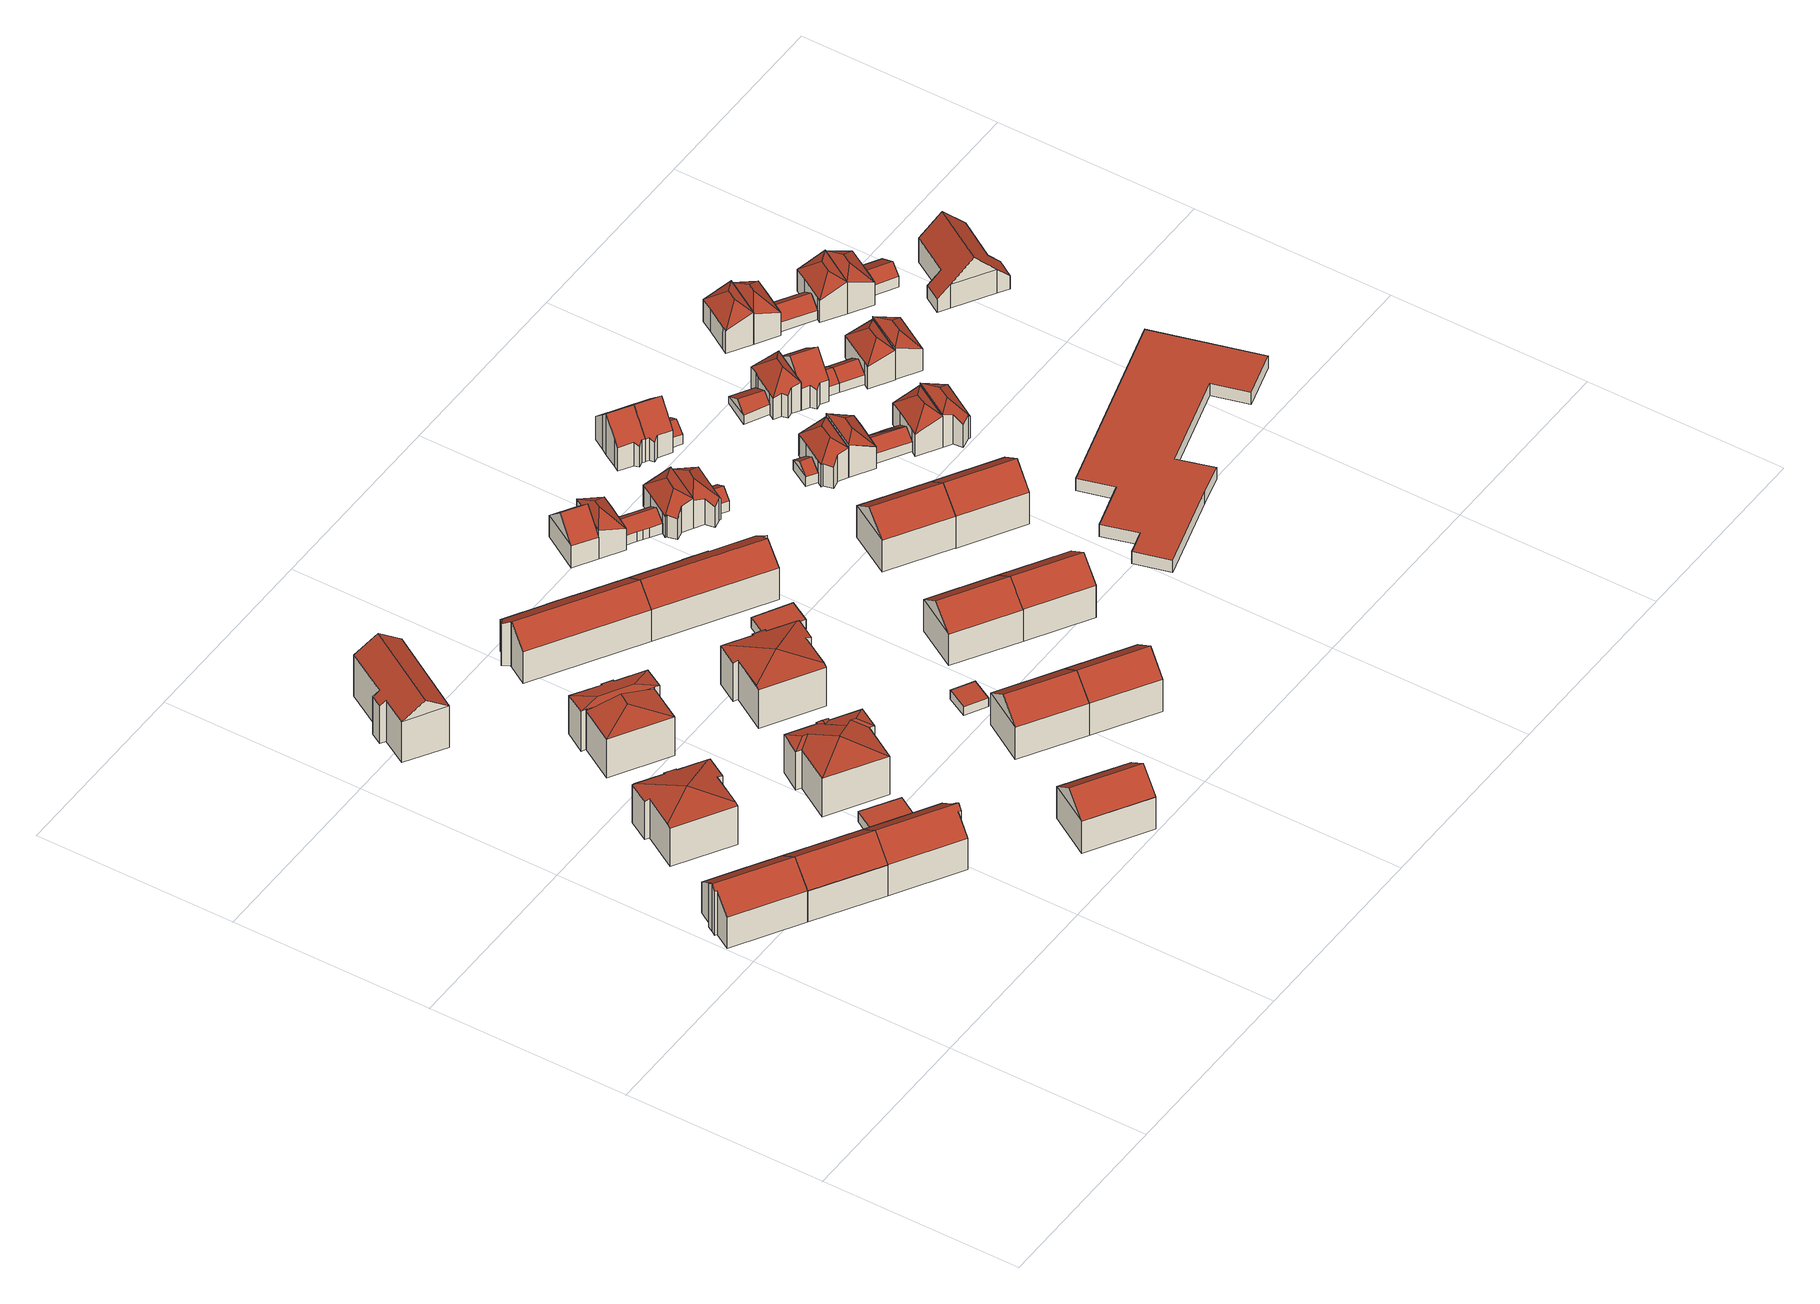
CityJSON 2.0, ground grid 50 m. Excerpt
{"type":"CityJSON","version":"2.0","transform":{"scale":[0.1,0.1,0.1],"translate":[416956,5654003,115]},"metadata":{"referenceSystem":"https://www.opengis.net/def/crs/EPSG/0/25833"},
"CityObjects":{
"building1":{"type":"Building","attributes":{"Dachtyp_tdc":"tdcGableRoof","Gemeindeschluessel":14612000,"Dachneigung":37.85,"QualitaetDacherkennung":72,"Geometrietyp2DReferenz":"3000","measuredHeight":13.8,"function":"31001_9998","roofType":"3100"},"geometry":[{"type":"Solid","lod":"2","boundaries":[[[[0,1,2,3]],[[1,4,5,2]],[[4,6,7,5]],[[6,8,9,7]],[[8,10,11,9]],[[10,12,13,11]],[[12,14,15,13]],[[14,16,17,15]],[[16,18,19,17]],[[18,20,21,19]],[[20,0,3,21]],[[16,14,12,10,8,6,4]],[[4,1,0,20,18,16]],[[3,2,5,7,9,11,13,15,17,19,21]]]],"semantics":{"surfaces":[{"type":"WallSurface"},{"type":"RoofSurface"},{"type":"GroundSurface"}],"values":[[0,0,0,0,0,0,0,0,0,0,0,1,1,2]]}}]},
"building2":{"type":"Building","attributes":{"Dachtyp_tdc":"tdcGableRoof","Gemeindeschluessel":14612000,"Dachneigung":37.95,"QualitaetDacherkennung":79,"Geometrietyp2DReferenz":"3000","measuredHeight":13.84,"function":"31001_9998","roofType":"3100"},"geometry":[{"type":"Solid","lod":"2","boundaries":[[[[22,23,19,24]],[[23,14,15,19]],[[14,25,26,15]],[[25,27,28,26]],[[27,22,24,28]],[[27,25,14,16,29]],[[18,30,29,16]],[[22,30,18,23]],[[27,29,30,22]],[[23,18,16,14]],[[24,19,15,26,28]]]],"semantics":{"surfaces":[{"type":"WallSurface"},{"type":"RoofSurface"},{"type":"GroundSurface"}],"values":[[0,0,0,0,0,1,1,0,0,0,2]]}}]},
"building3":{"type":"Building","attributes":{"Dachtyp_tdc":"tdcFreeFormRoof","Gemeindeschluessel":14612000,"Dachneigung":14.59,"QualitaetDacherkennung":66,"Geometrietyp2DReferenz":"3000","measuredHeight":13.26,"function":"31001_9998","roofType":"5000"},"geometry":[{"type":"Solid","lod":"2","boundaries":[[[[31,32,33,34]],[[32,35,36,33]],[[35,37,38,36]],[[37,39,40,38]],[[39,41,42,40]],[[41,43,44,42]],[[43,45,46,44]],[[45,47,48,46]],[[47,49,50,48]],[[49,51,52,50]],[[51,53,54,52]],[[53,31,34,54]],[[53,55,56,57,31]],[[56,58,37,35,32,57]],[[41,39,58,56,59,45,43]],[[56,55,51,49,47,59]],[[53,51,55]],[[39,37,58]],[[47,45,59]],[[32,31,57]],[[34,33,36,38,40,42,44,46,48,50,52,54]]]],"semantics":{"surfaces":[{"type":"WallSurface"},{"type":"RoofSurface"},{"type":"GroundSurface"}],"values":[[0,0,0,0,0,0,0,0,0,0,0,0,1,1,1,1,0,0,0,0,2]]}}]},
"building4":{"type":"Building","attributes":{"Dachtyp_tdc":"tdcGableRoof","Gemeindeschluessel":14612000,"Dachneigung":37.84,"QualitaetDacherkennung":75,"Geometrietyp2DReferenz":"3000","measuredHeight":13.83,"function":"31001_9998","roofType":"3100"},"geometry":[{"type":"Solid","lod":"2","boundaries":[[[[60,61,62,63]],[[61,64,65,62]],[[64,66,67,65]],[[66,68,69,67]],[[68,70,71,69]],[[70,30,24,71]],[[30,29,72,24]],[[29,27,28,72]],[[27,73,74,28]],[[73,60,63,74]],[[29,30,70,68,66,64]],[[64,61,60,73,27,29]],[[63,62,65,67,69,71,24,72,28,74]]]],"semantics":{"surfaces":[{"type":"WallSurface"},{"type":"RoofSurface"},{"type":"GroundSurface"}],"values":[[0,0,0,0,0,0,0,0,0,0,1,1,2]]}}]},
"building5":{"type":"Building","attributes":{"Dachtyp_tdc":"tdcPolyFlatRoof","Gemeindeschluessel":14612000,"Dachneigung":0,"QualitaetDacherkennung":72,"Geometrietyp2DReferenz":"3000","measuredHeight":3,"function":"31001_9998","roofType":"1000"},"geometry":[{"type":"Solid","lod":"2","boundaries":[[[[75,76,77,78]],[[76,79,80,77]],[[79,81,82,80]],[[81,75,78,82]],[[81,79,76,75]],[[78,77,80,82]]]],"semantics":{"surfaces":[{"type":"WallSurface"},{"type":"RoofSurface"},{"type":"GroundSurface"}],"values":[[0,0,0,0,1,2]]}}]},
"building6":{"type":"Building","attributes":{"Gemeindeschluessel":14612000,"Dachtyp_tdc":"tdcFreeFormRoof","Dachneigung":34.68,"QualitaetDacherkennung":60,"Geometrietyp2DReferenz":"3000","measuredHeight":15.89,"function":"31001_9998","roofType":"5000"},"geometry":[{"type":"Solid","lod":"2","boundaries":[[[[83,84,85,86]],[[84,87,88,85]],[[87,89,90,88]],[[89,91,92,90]],[[91,93,94,92]],[[93,95,96,94]],[[95,97,98,96]],[[97,83,86,98]],[[93,91,99,100]],[[99,89,87,84,83,97,95,100]],[[95,93,100]],[[91,89,99]],[[86,85,88,90,92,94,96,98]]]],"semantics":{"surfaces":[{"type":"WallSurface"},{"type":"RoofSurface"},{"type":"GroundSurface"}],"values":[[0,0,0,0,0,0,0,0,1,1,0,0,2]]}}]},
"building7":{"type":"Building","attributes":{"Gemeindeschluessel":14612000,"Geometrietyp2DReferenz":"3000","function":"31001_9998","roofType":"9999"},"children":["building7-1","building7-2"]},
"building7-1":{"type":"BuildingPart","attributes":{"Dachtyp_tdc":"tdcHipRoof","Dachneigung":14.17,"QualitaetDacherkennung":38,"Geometrietyp2DReferenz":"3000","measuredHeight":12.09,"roofType":"3200"},"parents":["building7"],"geometry":[{"type":"MultiSurface","lod":"2","boundaries":[[[101,102,103,104,105]],[[102,106,107,103]],[[106,108,109,107]],[[108,110,111,109]],[[110,112,113,111]],[[112,114,115,113]],[[114,116,117,115]],[[116,118,119,117]],[[118,120,121,119]],[[120,122,123,121]],[[122,124,125,126,123]],[[120,118,127]],[[108,106,128]],[[118,116,114,112,110,108,128,127]],[[106,102,101,129,130,124,122,120,127,128]],[[104,103,107,109,111,113,115,117,119,121,123,126]]],"semantics":{"surfaces":[{"type":"WallSurface"},{"type":"RoofSurface"},{"type":"GroundSurface"}],"values":[0,0,0,0,0,0,0,0,0,0,0,1,1,1,1,2]}}]},
"building7-2":{"type":"BuildingPart","attributes":{"Dachtyp_tdc":"tdcHipAndGableRoof","Dachneigung":10.91,"QualitaetDacherkennung":71,"Geometrietyp2DReferenz":"3000","measuredHeight":12.81,"roofType":"5000"},"parents":["building7"],"geometry":[{"type":"MultiSurface","lod":"2","boundaries":[[[125,131,132,126]],[[131,133,134,132]],[[133,105,104,134]],[[133,131,135]],[[131,125,130,136,135]],[[105,133,135,136,129]],[[126,132,134,104]]],"semantics":{"surfaces":[{"type":"WallSurface"},{"type":"RoofSurface"},{"type":"GroundSurface"}],"values":[0,0,0,1,1,1,2]}}]},
"building8":{"type":"Building","attributes":{"Dachtyp_tdc":"tdcFreeFormRoof","Gemeindeschluessel":14612000,"Dachneigung":17.66,"QualitaetDacherkennung":51,"Geometrietyp2DReferenz":"3000","measuredHeight":13.65,"function":"31001_9998","roofType":"5000"},"geometry":[{"type":"Solid","lod":"2","boundaries":[[[[137,138,139,140]],[[138,141,142,139]],[[141,143,144,142]],[[143,145,146,144]],[[145,147,148,146]],[[147,149,150,148]],[[149,151,152,150]],[[151,153,154,152]],[[153,155,156,154]],[[155,157,158,156]],[[157,159,160,158]],[[159,137,140,160]],[[161,162,163,159,157]],[[164,161,157,155]],[[164,155,153]],[[165,162,161,164,153,151]],[[166,165,151,149]],[[166,149,147]],[[162,165,166,147,145]],[[167,168,163,162,145,143]],[[167,143,141]],[[168,167,141,138]],[[163,168,138,137]],[[163,137,159]],[[140,139,142,144,146,148,150,152,154,156,158,160]]]],"semantics":{"surfaces":[{"type":"WallSurface"},{"type":"RoofSurface"},{"type":"GroundSurface"}],"values":[[0,0,0,0,0,0,0,0,0,0,0,0,1,1,1,1,1,1,1,1,1,1,1,1,2]]}}]},
"building9":{"type":"Building","attributes":{"Dachtyp_tdc":"tdcGableRoof","Gemeindeschluessel":14612000,"Dachneigung":37.49,"QualitaetDacherkennung":75,"Geometrietyp2DReferenz":"3000","measuredHeight":13.91,"function":"31001_9998","roofType":"3100"},"geometry":[{"type":"Solid","lod":"2","boundaries":[[[[169,170,171,172]],[[170,173,174,171]],[[173,175,176,174]],[[175,177,178,176]],[[177,169,172,178]],[[179,177,175,173,180]],[[181,179,180,170]],[[170,180,173]],[[169,181,170]],[[177,179,181,169]],[[172,171,174,176,178]]]],"semantics":{"surfaces":[{"type":"WallSurface"},{"type":"RoofSurface"},{"type":"GroundSurface"}],"values":[[0,0,0,0,0,1,1,0,0,0,2]]}}]},
"building10":{"type":"Building","attributes":{"Dachtyp_tdc":"tdcFreeFormRoof","Gemeindeschluessel":14612000,"Dachneigung":13.09,"QualitaetDacherkennung":67,"Geometrietyp2DReferenz":"3000","measuredHeight":13.08,"function":"31001_9998","roofType":"5000"},"geometry":[{"type":"Solid","lod":"2","boundaries":[[[[182,183,184,185]],[[183,186,187,184]],[[186,188,189,187]],[[188,190,191,189]],[[190,192,193,191]],[[192,194,195,193]],[[194,196,197,195]],[[196,198,199,197]],[[198,200,201,199]],[[200,202,203,201]],[[202,204,205,203]],[[204,182,185,205]],[[202,206,207,208,204]],[[207,209,186,183,182,208]],[[207,210,194,192,190,188,209]],[[207,206,200,198,196,210]],[[196,194,210]],[[202,200,206]],[[182,204,208]],[[188,186,209]],[[185,184,187,189,191,193,195,197,199,201,203,205]]]],"semantics":{"surfaces":[{"type":"WallSurface"},{"type":"RoofSurface"},{"type":"GroundSurface"}],"values":[[0,0,0,0,0,0,0,0,0,0,0,0,1,1,1,1,0,0,0,0,2]]}}]},
"building11":{"type":"Building","attributes":{"Dachtyp_tdc":"tdcGableRoof","Gemeindeschluessel":14612000,"Dachneigung":34.95,"QualitaetDacherkennung":67,"Geometrietyp2DReferenz":"3000","measuredHeight":13.13,"function":"31001_9998","roofType":"3100"},"geometry":[{"type":"Solid","lod":"2","boundaries":[[[[211,212,213,214]],[[212,215,216,213]],[[215,217,218,216]],[[217,219,220,218]],[[219,221,222,220]],[[221,223,224,222]],[[223,225,226,224]],[[225,227,228,226]],[[227,229,230,228]],[[229,231,232,230]],[[231,233,234,232]],[[233,235,236,234]],[[235,211,214,236]],[[231,229,227,225]],[[225,223,221,219,217,215,212,211,235,233,231]],[[214,213,216,218,220,222,224,226,228,230,232,234,236]]]],"semantics":{"surfaces":[{"type":"WallSurface"},{"type":"RoofSurface"},{"type":"GroundSurface"}],"values":[[0,0,0,0,0,0,0,0,0,0,0,0,0,1,1,2]]}}]},
"building12":{"type":"Building","attributes":{"Dachtyp_tdc":"tdcGableRoof","Gemeindeschluessel":14612000,"Dachneigung":36.63,"QualitaetDacherkennung":73,"Geometrietyp2DReferenz":"3000","measuredHeight":13.84,"function":"31001_9998","roofType":"3100"},"geometry":[{"type":"Solid","lod":"2","boundaries":[[[[237,238,239,240]],[[238,241,242,239]],[[241,243,244,242]],[[243,237,240,244]],[[241,238,245]],[[237,243,246]],[[238,237,246,245]],[[243,241,245,246]],[[240,239,242,244]]]],"semantics":{"surfaces":[{"type":"WallSurface"},{"type":"RoofSurface"},{"type":"GroundSurface"}],"values":[[0,0,0,0,0,0,1,1,2]]}}]},
"building13":{"type":"Building","attributes":{"Dachtyp_tdc":"tdcPolyFlatRoof","Gemeindeschluessel":14612000,"Dachneigung":0,"QualitaetDacherkennung":81,"Geometrietyp2DReferenz":"3000","measuredHeight":2.42,"function":"31001_9998","roofType":"1000"},"geometry":[{"type":"Solid","lod":"2","boundaries":[[[[247,248,249,250]],[[248,251,252,249]],[[251,253,254,252]],[[253,247,250,254]],[[253,251,248,247]],[[250,249,252,254]]]],"semantics":{"surfaces":[{"type":"WallSurface"},{"type":"RoofSurface"},{"type":"GroundSurface"}],"values":[[0,0,0,0,1,2]]}}]},
"building14":{"type":"Building","attributes":{"Dachtyp_tdc":"tdcGableRoof","Gemeindeschluessel":14612000,"Dachneigung":36.72,"QualitaetDacherkennung":69,"Geometrietyp2DReferenz":"3000","measuredHeight":13.86,"function":"31001_9998","roofType":"3100"},"geometry":[{"type":"Solid","lod":"2","boundaries":[[[[255,237,240,256]],[[237,243,244,240]],[[243,257,258,244]],[[257,255,256,258]],[[243,237,259]],[[255,257,260]],[[237,255,260,259]],[[257,243,259,260]],[[256,240,244,258]]]],"semantics":{"surfaces":[{"type":"WallSurface"},{"type":"RoofSurface"},{"type":"GroundSurface"}],"values":[[0,0,0,0,0,0,1,1,2]]}}]},
"building15":{"type":"Building","attributes":{"Dachtyp_tdc":"tdcPolyFlatRoof","Gemeindeschluessel":14612000,"Dachneigung":0,"QualitaetDacherkennung":75,"Geometrietyp2DReferenz":"3000","measuredHeight":2.83,"function":"31001_9998","roofType":"1000"},"geometry":[{"type":"Solid","lod":"2","boundaries":[[[[261,262,263,264]],[[262,265,266,263]],[[265,267,268,266]],[[267,261,264,268]],[[267,265,262,261]],[[264,263,266,268]]]],"semantics":{"surfaces":[{"type":"WallSurface"},{"type":"RoofSurface"},{"type":"GroundSurface"}],"values":[[0,0,0,0,1,2]]}}]},
"building16":{"type":"Building","attributes":{"Dachtyp_tdc":"tdcGableRoof","Gemeindeschluessel":14612000,"Dachneigung":35.03,"QualitaetDacherkennung":68,"Geometrietyp2DReferenz":"3000","measuredHeight":13.18,"function":"31001_9998","roofType":"3100"},"geometry":[{"type":"Solid","lod":"2","boundaries":[[[[225,223,269,270]],[[223,271,272,269]],[[271,273,274,272]],[[273,275,276,274]],[[275,277,278,276]],[[277,279,280,278]],[[279,281,282,280]],[[281,283,284,282]],[[283,285,286,284]],[[285,287,288,286]],[[287,289,290,288]],[[289,227,291,290]],[[227,225,270,291]],[[287,285,283,281,279,277,275,273,271,223,225]],[[225,227,289,287]],[[270,269,272,274,276,278,280,282,284,286,288,290,291]]]],"semantics":{"surfaces":[{"type":"WallSurface"},{"type":"RoofSurface"},{"type":"GroundSurface"}],"values":[[0,0,0,0,0,0,0,0,0,0,0,0,0,1,1,2]]}}]},
"building17":{"type":"Building","attributes":{"Dachtyp_tdc":"tdcGableRoof","Gemeindeschluessel":14612000,"Dachneigung":37.56,"QualitaetDacherkennung":62,"Geometrietyp2DReferenz":"3000","measuredHeight":13.85,"function":"31001_9998","roofType":"3100"},"geometry":[{"type":"Solid","lod":"2","boundaries":[[[[292,293,294,295]],[[293,296,297,294]],[[296,298,299,297]],[[298,292,295,299]],[[296,293,300]],[[292,298,301]],[[293,292,301,300]],[[298,296,300,301]],[[295,294,297,299]]]],"semantics":{"surfaces":[{"type":"WallSurface"},{"type":"RoofSurface"},{"type":"GroundSurface"}],"values":[[0,0,0,0,0,0,1,1,2]]}}]},
"building18":{"type":"Building","attributes":{"Dachtyp_tdc":"tdcGableRoof","Gemeindeschluessel":14612000,"Dachneigung":43.32,"QualitaetDacherkennung":45,"Geometrietyp2DReferenz":"3000","measuredHeight":11.39,"function":"31001_9998","roofType":"3100"},"geometry":[{"type":"Solid","lod":"2","boundaries":[[[[302,303,304,305]],[[303,306,307,304]],[[306,308,309,307]],[[308,302,305,309]],[[306,303,310]],[[302,308,311]],[[303,302,311,310]],[[308,306,310,311]],[[305,304,307,309]]]],"semantics":{"surfaces":[{"type":"WallSurface"},{"type":"RoofSurface"},{"type":"GroundSurface"}],"values":[[0,0,0,0,0,0,1,1,2]]}}]},
"building19":{"type":"Building","attributes":{"Dachtyp_tdc":"tdcFreeFormRoof","Gemeindeschluessel":14612000,"Dachneigung":44.55,"QualitaetDacherkennung":40,"Geometrietyp2DReferenz":"3000","measuredHeight":10.58,"function":"31001_9998","roofType":"5000"},"geometry":[{"type":"Solid","lod":"2","boundaries":[[[[312,313,304,307]],[[313,314,315,304]],[[314,316,317,315]],[[316,318,319,317]],[[318,312,307,319]],[[314,313,320]],[[318,321,312]],[[321,320,313,312]],[[316,314,320,321,318]],[[307,304,315,317,319]]]],"semantics":{"surfaces":[{"type":"WallSurface"},{"type":"RoofSurface"},{"type":"GroundSurface"}],"values":[[0,0,0,0,0,1,1,1,1,2]]}}]},
"building20":{"type":"Building","attributes":{"Dachtyp_tdc":"tdcFreeFormRoof","Gemeindeschluessel":14612000,"Dachneigung":35.88,"QualitaetDacherkennung":74,"Geometrietyp2DReferenz":"3000","measuredHeight":4.91,"function":"31001_9998","roofType":"5000"},"geometry":[{"type":"Solid","lod":"2","boundaries":[[[[322,323,324,325]],[[323,326,317,324]],[[326,327,328,317]],[[327,329,330,328]],[[329,331,332,330]],[[331,333,334,332]],[[333,335,336,334]],[[335,337,338,336]],[[337,322,325,338]],[[339,331,329,327,326,340]],[[335,333,339,340,323,322,337]],[[333,331,339]],[[326,323,340]],[[325,324,317,328,330,332,334,336,338]]]],"semantics":{"surfaces":[{"type":"WallSurface"},{"type":"RoofSurface"},{"type":"GroundSurface"}],"values":[[0,0,0,0,0,0,0,0,0,1,1,0,0,2]]}}]},
"building21":{"type":"Building","attributes":{"Dachtyp_tdc":"tdcGableRoof","Gemeindeschluessel":14612000,"Dachneigung":37.28,"QualitaetDacherkennung":65,"Geometrietyp2DReferenz":"3000","measuredHeight":13.83,"function":"31001_9998","roofType":"3100"},"geometry":[{"type":"Solid","lod":"2","boundaries":[[[[301,298,341,342]],[[298,343,344,341]],[[343,345,346,344]],[[345,347,348,346]],[[347,349,350,348]],[[349,351,352,350]],[[351,301,342,352]],[[347,345,343,298,301]],[[301,351,349,347]],[[342,341,344,346,348,350,352]]]],"semantics":{"surfaces":[{"type":"WallSurface"},{"type":"RoofSurface"},{"type":"GroundSurface"}],"values":[[0,0,0,0,0,0,0,1,1,2]]}}]},
"building22":{"type":"Building","attributes":{"Dachtyp_tdc":"tdcHipRoof","Gemeindeschluessel":14612000,"Dachneigung":44.46,"QualitaetDacherkennung":38,"Geometrietyp2DReferenz":"3000","measuredHeight":9.74,"function":"31001_9998","roofType":"3200"},"geometry":[{"type":"Solid","lod":"2","boundaries":[[[[353,354,355,356,357,358,359]],[[360,361,362,353,359,363]],[[358,364,363,359]],[[365,366,367,368,369,370,371,372,334,332]],[[360,364,366,365]],[[364,358,367,366]],[[358,357,368,367]],[[357,356,369,368]],[[356,355,370,369]],[[355,354,371,370]],[[354,353,372,371]],[[353,362,334,372]],[[362,361,332,334]],[[361,360,365,332]],[[364,360,363]]]],"semantics":{"surfaces":[{"type":"RoofSurface"},{"type":"GroundSurface"},{"type":"WallSurface"}],"values":[[0,0,0,1,2,2,2,2,2,2,2,2,2,2,0]]}}]},
"building23":{"type":"Building","attributes":{"Dachtyp_tdc":"tdcHipRoof","Gemeindeschluessel":14612000,"Dachneigung":44.16,"QualitaetDacherkennung":40,"Geometrietyp2DReferenz":"3000","measuredHeight":10.31,"function":"31001_9998","roofType":"3200"},"geometry":[{"type":"Solid","lod":"2","boundaries":[[[[373,374,375,376,377,378]],[[379,380,381,382,383,367,366,384,385,386]],[[373,387,380,379]],[[387,388,381,380]],[[388,389,382,381]],[[389,390,383,382]],[[390,391,367,383]],[[391,392,366,367]],[[392,376,384,366]],[[376,375,385,384]],[[375,374,386,385]],[[374,373,379,386]],[[376,392,377]],[[391,390,389,388,387,373,378]],[[392,391,378,377]]]],"semantics":{"surfaces":[{"type":"RoofSurface"},{"type":"GroundSurface"},{"type":"WallSurface"}],"values":[[0,1,2,2,2,2,2,2,2,2,2,2,0,0,0]]}}]},
"building24":{"type":"Building","attributes":{"Dachtyp_tdc":"tdcGableRoof","Gemeindeschluessel":14612000,"Dachneigung":37.56,"QualitaetDacherkennung":64,"Geometrietyp2DReferenz":"3000","measuredHeight":13.86,"function":"31001_9998","roofType":"3100"},"geometry":[{"type":"Solid","lod":"2","boundaries":[[[[393,394,395,396]],[[394,397,398,395]],[[397,399,400,398]],[[399,393,396,400]],[[397,394,401]],[[393,399,402]],[[394,393,402,401]],[[399,397,401,402]],[[396,395,398,400]]]],"semantics":{"surfaces":[{"type":"WallSurface"},{"type":"RoofSurface"},{"type":"GroundSurface"}],"values":[[0,0,0,0,0,0,1,1,2]]}}]},
"building25":{"type":"Building","attributes":{"Dachtyp_tdc":"tdcGableRoof","Gemeindeschluessel":14612000,"Dachneigung":35.49,"QualitaetDacherkennung":62,"Geometrietyp2DReferenz":"3000","measuredHeight":4.87,"function":"31001_9998","roofType":"3100"},"geometry":[{"type":"Solid","lod":"2","boundaries":[[[[403,404,405,385]],[[404,406,407,405]],[[406,408,386,407]],[[408,403,385,386]],[[406,404,409]],[[403,408,410]],[[404,403,410,409]],[[408,406,409,410]],[[385,405,407,386]]]],"semantics":{"surfaces":[{"type":"WallSurface"},{"type":"RoofSurface"},{"type":"GroundSurface"}],"values":[[0,0,0,0,0,0,1,1,2]]}}]},
"building26":{"type":"Building","attributes":{"Dachtyp_tdc":"tdcGableRoof","Gemeindeschluessel":14612000,"Dachneigung":41.41,"QualitaetDacherkennung":47,"Geometrietyp2DReferenz":"3000","measuredHeight":11.74,"function":"31001_9998","roofType":"3100"},"geometry":[{"type":"Solid","lod":"2","boundaries":[[[[411,412,413,414]],[[412,415,416,413]],[[415,417,418,416]],[[417,419,420,418]],[[419,421,422,420]],[[421,423,424,422]],[[423,425,426,424]],[[425,427,428,426]],[[427,429,430,428]],[[429,431,432,430]],[[431,411,414,432]],[[427,425,423,421,419]],[[419,417,415,412,411,431,429,427]],[[414,413,416,418,420,422,424,426,428,430,432]]]],"semantics":{"surfaces":[{"type":"WallSurface"},{"type":"RoofSurface"},{"type":"GroundSurface"}],"values":[[0,0,0,0,0,0,0,0,0,0,0,1,1,2]]}}]},
"building27":{"type":"Building","attributes":{"Dachtyp_tdc":"tdcGableRoof","Gemeindeschluessel":14612000,"Dachneigung":37.3,"QualitaetDacherkennung":66,"Geometrietyp2DReferenz":"3000","measuredHeight":13.85,"function":"31001_9998","roofType":"3100"},"geometry":[{"type":"Solid","lod":"2","boundaries":[[[[433,393,434,435]],[[393,399,436,434]],[[399,437,438,436]],[[437,433,435,438]],[[399,393,402]],[[433,437,439]],[[393,433,439,402]],[[437,399,402,439]],[[435,434,436,438]]]],"semantics":{"surfaces":[{"type":"WallSurface"},{"type":"RoofSurface"},{"type":"GroundSurface"}],"values":[[0,0,0,0,0,0,1,1,2]]}}]},
"building28":{"type":"Building","attributes":{"Dachtyp_tdc":"tdcGableRoof","Gemeindeschluessel":14612000,"Dachneigung":34.98,"QualitaetDacherkennung":61,"Geometrietyp2DReferenz":"3000","measuredHeight":4.83,"function":"31001_9998","roofType":"3100"},"geometry":[{"type":"Solid","lod":"2","boundaries":[[[[440,441,442,443]],[[441,444,445,442]],[[444,446,447,445]],[[446,440,443,447]],[[444,441,448]],[[440,446,449]],[[441,440,449,448]],[[446,444,448,449]],[[443,442,445,447]]]],"semantics":{"surfaces":[{"type":"WallSurface"},{"type":"RoofSurface"},{"type":"GroundSurface"}],"values":[[0,0,0,0,0,0,1,1,2]]}}]},
"building29":{"type":"Building","attributes":{"Dachtyp_tdc":"tdcGableRoof","Gemeindeschluessel":14612000,"Dachneigung":43.46,"QualitaetDacherkennung":51,"Geometrietyp2DReferenz":"3000","measuredHeight":11.8,"function":"31001_9998","roofType":"3100"},"geometry":[{"type":"Solid","lod":"2","boundaries":[[[[450,451,452,453]],[[451,454,455,452]],[[454,456,457,455]],[[456,458,459,457]],[[458,460,461,459]],[[460,462,463,461]],[[462,464,465,463]],[[464,466,467,465]],[[466,468,469,467]],[[468,470,471,469]],[[470,450,453,471]],[[466,464,462,460,458]],[[458,456,454,451,450,470,468,466]],[[453,452,455,457,459,461,463,465,467,469,471]]]],"semantics":{"surfaces":[{"type":"WallSurface"},{"type":"RoofSurface"},{"type":"GroundSurface"}],"values":[[0,0,0,0,0,0,0,0,0,0,0,1,1,2]]}}]},
"building30":{"type":"Building","attributes":{"Dachtyp_tdc":"tdcGableRoof","Gemeindeschluessel":14612000,"Dachneigung":35.58,"QualitaetDacherkennung":59,"Geometrietyp2DReferenz":"3000","measuredHeight":4.97,"function":"31001_9998","roofType":"3100"},"geometry":[{"type":"Solid","lod":"2","boundaries":[[[[472,473,474,465]],[[473,475,476,474]],[[475,477,469,476]],[[477,472,465,469]],[[475,473,478]],[[472,477,479]],[[473,472,479,478]],[[477,475,478,479]],[[465,474,476,469]]]],"semantics":{"surfaces":[{"type":"WallSurface"},{"type":"RoofSurface"},{"type":"GroundSurface"}],"values":[[0,0,0,0,0,0,1,1,2]]}}]},
"building31":{"type":"Building","attributes":{"Dachtyp_tdc":"tdcHipRoof","Gemeindeschluessel":14612000,"Dachneigung":42.87,"QualitaetDacherkennung":46,"Geometrietyp2DReferenz":"3000","measuredHeight":9.85,"function":"31001_9998","roofType":"3200"},"geometry":[{"type":"Solid","lod":"2","boundaries":[[[[480,481,482,483]],[[481,484,485,482]],[[484,486,487,485]],[[486,488,489,487]],[[488,490,491,489]],[[490,492,493,491]],[[492,494,445,493]],[[494,495,442,445]],[[495,480,483,442]],[[481,480,496]],[[492,490,488,486,484,497]],[[480,495,494,492,497,496]],[[484,481,496,497]],[[483,482,485,487,489,491,493,445,442]]]],"semantics":{"surfaces":[{"type":"WallSurface"},{"type":"RoofSurface"},{"type":"GroundSurface"}],"values":[[0,0,0,0,0,0,0,0,0,1,1,1,1,2]]}}]},
"building32":{"type":"Building","attributes":{"Dachtyp_tdc":"tdcFreeFormRoof","Gemeindeschluessel":14612000,"Dachneigung":45.08,"QualitaetDacherkennung":37,"Geometrietyp2DReferenz":"3000","measuredHeight":10.17,"function":"31001_9998","roofType":"5000"},"geometry":[{"type":"Solid","lod":"2","boundaries":[[[[498,499,482,485]],[[499,500,501,482]],[[500,502,503,501]],[[502,504,505,503]],[[504,506,507,505]],[[506,498,485,507]],[[508,509,498]],[[510,500,499,511]],[[502,500,510,509,508,506,504]],[[509,510,511,498]],[[499,498,511]],[[498,506,508]],[[485,482,501,503,505,507]]]],"semantics":{"surfaces":[{"type":"WallSurface"},{"type":"RoofSurface"},{"type":"GroundSurface"}],"values":[[0,0,0,0,0,0,1,1,1,1,0,0,2]]}}]},
"building33":{"type":"Building","attributes":{"Dachtyp_tdc":"tdcFreeFormRoof","Gemeindeschluessel":14612000,"Dachneigung":35.46,"QualitaetDacherkennung":72,"Geometrietyp2DReferenz":"3000","measuredHeight":4.89,"function":"31001_9998","roofType":"5000"},"geometry":[{"type":"Solid","lod":"2","boundaries":[[[[512,513,503,505]],[[513,514,515,503]],[[514,516,517,515]],[[516,518,519,517]],[[518,520,521,519]],[[520,512,505,521]],[[520,522,523,512]],[[516,522,518]],[[514,522,516]],[[513,522,514]],[[522,513,523]],[[513,512,523]],[[520,518,522]],[[505,503,515,517,519,521]]]],"semantics":{"surfaces":[{"type":"WallSurface"},{"type":"RoofSurface"},{"type":"GroundSurface"}],"values":[[0,0,0,0,0,0,1,1,1,1,1,0,0,2]]}}]},
"building34":{"type":"Building","attributes":{"Dachtyp_tdc":"tdcFreeFormRoof","Gemeindeschluessel":14612000,"Dachneigung":33.48,"QualitaetDacherkennung":74,"Geometrietyp2DReferenz":"3000","measuredHeight":4.78,"function":"31001_9998","roofType":"5000"},"geometry":[{"type":"Solid","lod":"2","boundaries":[[[[524,525,526,527]],[[525,528,529,526]],[[528,530,531,529]],[[530,532,533,531]],[[532,524,527,533]],[[532,534,535,524]],[[534,530,528,525,535]],[[525,524,535]],[[532,530,534]],[[527,526,529,531,533]]]],"semantics":{"surfaces":[{"type":"WallSurface"},{"type":"RoofSurface"},{"type":"GroundSurface"}],"values":[[0,0,0,0,0,1,1,0,0,2]]}}]},
"building35":{"type":"Building","attributes":{"Dachtyp_tdc":"tdcFreeFormRoof","Gemeindeschluessel":14612000,"Dachneigung":44.78,"QualitaetDacherkennung":43,"Geometrietyp2DReferenz":"3000","measuredHeight":10.28,"function":"31001_9998","roofType":"5000"},"geometry":[{"type":"Solid","lod":"2","boundaries":[[[[536,537,521,538]],[[537,539,519,521]],[[539,540,541,519]],[[540,542,543,541]],[[542,544,545,543]],[[544,546,547,536]],[[542,540,548]],[[546,542,548,547]],[[547,548,540,539,537,536]],[[544,542,546]],[[545,538,521,519,541,543]],[[544,536,538,545]]]],"semantics":{"surfaces":[{"type":"WallSurface"},{"type":"RoofSurface"},{"type":"GroundSurface"}],"values":[[0,0,0,0,0,1,1,1,1,0,2,0]]}}]},
"building36":{"type":"Building","attributes":{"Dachtyp_tdc":"tdcHipRoof","Gemeindeschluessel":14612000,"Dachneigung":45.14,"QualitaetDacherkennung":42,"Geometrietyp2DReferenz":"3000","measuredHeight":10.25,"function":"31001_9998","roofType":"3200"},"geometry":[{"type":"Solid","lod":"2","boundaries":[[[[549,550,551,552]],[[550,553,554,551]],[[553,555,556,554]],[[555,557,558,556]],[[557,559,560,558]],[[559,561,562,560]],[[561,563,564,562]],[[563,565,566,564]],[[565,567,568,566]],[[567,549,552,568]],[[553,550,569]],[[563,561,559,557,555,570]],[[550,549,567,565,563,570,569]],[[555,553,569,570]],[[552,551,554,556,558,560,562,564,566,568]]]],"semantics":{"surfaces":[{"type":"WallSurface"},{"type":"RoofSurface"},{"type":"GroundSurface"}],"values":[[0,0,0,0,0,0,0,0,0,0,1,1,1,1,2]]}}]},
"building37":{"type":"Building","attributes":{"Dachtyp_tdc":"tdcHipRoof","Gemeindeschluessel":14612000,"Dachneigung":45.01,"QualitaetDacherkennung":36,"Geometrietyp2DReferenz":"3000","measuredHeight":10.01,"function":"31001_9998","roofType":"3200"},"geometry":[{"type":"Solid","lod":"2","boundaries":[[[[571,572,573,574]],[[572,575,576,573]],[[575,577,578,576]],[[577,579,580,578]],[[579,581,545,580]],[[581,582,543,545]],[[582,571,574,543]],[[571,582,583]],[[581,579,577,575,572,584]],[[582,581,584,583]],[[572,571,583,584]],[[574,573,576,578,580,545,543]]]],"semantics":{"surfaces":[{"type":"WallSurface"},{"type":"RoofSurface"},{"type":"GroundSurface"}],"values":[[0,0,0,0,0,0,0,1,1,1,1,2]]}}]},
"building38":{"type":"Building","attributes":{"Dachtyp_tdc":"tdcFreeFormRoof","Gemeindeschluessel":14612000,"Dachneigung":44.06,"QualitaetDacherkennung":45,"Geometrietyp2DReferenz":"3000","measuredHeight":11.42,"function":"31001_9998","roofType":"5000"},"geometry":[{"type":"Solid","lod":"2","boundaries":[[[[585,586,587,588]],[[586,589,590,587]],[[589,591,592,590]],[[591,593,594,592]],[[593,595,596,594]],[[595,597,598,596]],[[597,599,600,598]],[[599,585,588,600]],[[586,585,599,601,602]],[[589,602,601,597,595,593,591]],[[589,586,602]],[[599,597,601]],[[588,587,590,592,594,596,598,600]]]],"semantics":{"surfaces":[{"type":"WallSurface"},{"type":"RoofSurface"},{"type":"GroundSurface"}],"values":[[0,0,0,0,0,0,0,0,1,1,0,0,2]]}}]},
"building39":{"type":"Building","attributes":{"Gemeindeschluessel":14612000,"Dachtyp_tdc":"tdcFreeFormRoof","Dachneigung":35.24,"QualitaetDacherkennung":65,"Geometrietyp2DReferenz":"3000","measuredHeight":4.84,"function":"31001_9998","roofType":"5000"},"geometry":[{"type":"Solid","lod":"2","boundaries":[[[[603,604,587,605]],[[604,606,607,587]],[[606,608,609,607]],[[608,610,611,609]],[[610,603,605,611]],[[610,612,613,603]],[[612,608,606,604,613]],[[604,603,613]],[[610,608,612]],[[605,587,607,609,611]]]],"semantics":{"surfaces":[{"type":"WallSurface"},{"type":"RoofSurface"},{"type":"GroundSurface"}],"values":[[0,0,0,0,0,1,1,0,0,2]]}}]},
"building40":{"type":"Building","attributes":{"Dachtyp_tdc":"tdcPolyFlatRoof","Gemeindeschluessel":14612000,"Dachneigung":0,"QualitaetDacherkennung":11,"Geometrietyp2DReferenz":"3000","measuredHeight":3.51,"function":"31001_2000","roofType":"1000"},"geometry":[{"type":"Solid","lod":"2","boundaries":[[[[614,615,616,617]],[[615,618,619,616]],[[618,620,621,619]],[[620,622,623,621]],[[622,624,625,623]],[[624,626,627,625]],[[626,628,629,627]],[[628,630,631,629]],[[630,632,633,631]],[[632,634,635,633]],[[634,636,637,635]],[[636,638,639,637]],[[638,614,617,639]],[[638,636,634,632,630,628,626,624,622,620,618,615,614]],[[617,616,619,621,623,625,627,629,631,633,635,637,639]]]],"semantics":{"surfaces":[{"type":"WallSurface"},{"type":"RoofSurface"},{"type":"GroundSurface"}],"values":[[0,0,0,0,0,0,0,0,0,0,0,0,0,1,2]]}}]},
"building41":{"type":"Building","attributes":{"Dachtyp_tdc":"tdcFreeFormRoof","Gemeindeschluessel":14612000,"Dachneigung":35.84,"QualitaetDacherkennung":74,"Geometrietyp2DReferenz":"3000","measuredHeight":4.86,"function":"31001_9998","roofType":"5000"},"geometry":[{"type":"Solid","lod":"2","boundaries":[[[[610,608,609,611]],[[608,640,641,609]],[[640,642,643,641]],[[642,644,645,643]],[[644,610,611,645]],[[644,646,647,610]],[[646,642,640,608,647]],[[608,610,647]],[[644,642,646]],[[611,609,641,643,645]]]],"semantics":{"surfaces":[{"type":"WallSurface"},{"type":"RoofSurface"},{"type":"GroundSurface"}],"values":[[0,0,0,0,0,1,1,0,0,2]]}}]},
"building42":{"type":"Building","attributes":{"Dachtyp_tdc":"tdcFreeFormRoof","Gemeindeschluessel":14612000,"Dachneigung":44.57,"QualitaetDacherkennung":48,"Geometrietyp2DReferenz":"3000","measuredHeight":10.19,"function":"31001_9998","roofType":"5000"},"geometry":[{"type":"Solid","lod":"2","boundaries":[[[[648,649,650,651]],[[649,652,645,650]],[[652,653,654,645]],[[653,655,656,654]],[[655,648,651,656]],[[648,657,649]],[[658,659,655,653]],[[659,658,657,648]],[[657,658,653,652,649]],[[648,655,659]],[[651,650,645,654,656]]]],"semantics":{"surfaces":[{"type":"WallSurface"},{"type":"RoofSurface"},{"type":"GroundSurface"}],"values":[[0,0,0,0,0,1,1,1,1,0,2]]}}]},
"building43":{"type":"Building","attributes":{"Dachtyp_tdc":"tdcFreeFormRoof","Gemeindeschluessel":14612000,"Dachneigung":45.19,"QualitaetDacherkennung":44,"Geometrietyp2DReferenz":"3000","measuredHeight":10.66,"function":"31001_9998","roofType":"5000"},"geometry":[{"type":"Solid","lod":"2","boundaries":[[[[660,661,662,663,664]],[[662,665,666,663]],[[665,667,668,666]],[[667,669,670,668]],[[669,671,672,670]],[[671,660,664,672]],[[669,667,673]],[[674,675,661,660]],[[673,667,665,662,661,675]],[[669,673,675,674,671]],[[660,671,674]],[[664,663,666,668,670,672]]]],"semantics":{"surfaces":[{"type":"WallSurface"},{"type":"RoofSurface"},{"type":"GroundSurface"}],"values":[[0,0,0,0,0,0,1,1,1,1,0,2]]}}]},
"building44":{"type":"Building","attributes":{"Dachtyp_tdc":"tdcHipRoof","Gemeindeschluessel":14612000,"Dachneigung":45.01,"QualitaetDacherkennung":40,"Geometrietyp2DReferenz":"3000","measuredHeight":10.15,"function":"31001_9998","roofType":"3200"},"geometry":[{"type":"Solid","lod":"2","boundaries":[[[[676,677,678,679]],[[677,680,681,678]],[[680,682,683,681]],[[682,676,679,683]],[[680,677,684]],[[676,682,685]],[[677,676,685,684]],[[682,680,684,685]],[[679,678,681,683]]]],"semantics":{"surfaces":[{"type":"WallSurface"},{"type":"RoofSurface"},{"type":"GroundSurface"}],"values":[[0,0,0,0,1,1,1,1,2]]}}]},
"building45":{"type":"Building","attributes":{"Dachtyp_tdc":"tdcFreeFormRoof","Gemeindeschluessel":14612000,"Dachneigung":45.05,"QualitaetDacherkennung":48,"Geometrietyp2DReferenz":"3000","measuredHeight":10.96,"function":"31001_9998","roofType":"5000"},"geometry":[{"type":"Solid","lod":"2","boundaries":[[[[686,687,688,670]],[[687,689,690,688]],[[689,691,692,690]],[[691,693,694,692]],[[693,695,672,694]],[[695,686,670,672]],[[687,686,696]],[[693,697,695]],[[697,696,686,695]],[[693,691,689,687,696,697]],[[670,688,690,692,694,672]]]],"semantics":{"surfaces":[{"type":"WallSurface"},{"type":"RoofSurface"},{"type":"GroundSurface"}],"values":[[0,0,0,0,0,0,1,1,1,1,2]]}}]},
"building46":{"type":"Building","attributes":{"Dachtyp_tdc":"tdcGableRoof","Gemeindeschluessel":14612000,"Dachneigung":34.98,"QualitaetDacherkennung":72,"Geometrietyp2DReferenz":"3000","measuredHeight":5,"function":"31001_9998","roofType":"3100"},"geometry":[{"type":"Solid","lod":"2","boundaries":[[[[698,699,700,690]],[[699,701,702,700]],[[701,703,692,702]],[[703,698,690,692]],[[701,699,704]],[[698,703,705]],[[699,698,705,704]],[[703,701,704,705]],[[690,700,702,692]]]],"semantics":{"surfaces":[{"type":"WallSurface"},{"type":"RoofSurface"},{"type":"GroundSurface"}],"values":[[0,0,0,0,0,0,1,1,2]]}}]},
"building47":{"type":"Building","attributes":{"Dachtyp_tdc":"tdcFreeFormRoof","Gemeindeschluessel":14612000,"Dachneigung":45.12,"QualitaetDacherkennung":41,"Geometrietyp2DReferenz":"3000","measuredHeight":10.2,"function":"31001_9998","roofType":"5000"},"geometry":[{"type":"Solid","lod":"2","boundaries":[[[[706,707,702,708]],[[707,709,700,702]],[[709,710,711,700]],[[710,712,713,711]],[[712,714,715,713]],[[714,706,708,715]],[[716,712,710]],[[714,717,706]],[[717,716,710,709,707,706]],[[712,716,717,714]],[[708,702,700,711,713,715]]]],"semantics":{"surfaces":[{"type":"WallSurface"},{"type":"RoofSurface"},{"type":"GroundSurface"}],"values":[[0,0,0,0,0,0,1,1,1,1,2]]}}]},
"building48":{"type":"Building","attributes":{"Dachtyp_tdc":"tdcFreeFormRoof","Gemeindeschluessel":14612000,"Dachneigung":44.59,"QualitaetDacherkennung":41,"Geometrietyp2DReferenz":"3000","measuredHeight":10.44,"function":"31001_9998","roofType":"5000"},"geometry":[{"type":"Solid","lod":"2","boundaries":[[[[718,719,720,721]],[[719,722,723,720]],[[722,724,725,723]],[[724,726,727,725]],[[726,728,729,727]],[[728,718,721,729]],[[718,730,719]],[[724,722,731]],[[726,724,731,730,718,728]],[[730,731,722,719]],[[721,720,723,725,727,729]]]],"semantics":{"surfaces":[{"type":"WallSurface"},{"type":"RoofSurface"},{"type":"GroundSurface"}],"values":[[0,0,0,0,0,0,1,1,1,1,2]]}}]},
"building49":{"type":"Building","attributes":{"Dachtyp_tdc":"tdcGableRoof","Gemeindeschluessel":14612000,"Dachneigung":32.75,"QualitaetDacherkennung":62,"Geometrietyp2DReferenz":"3000","measuredHeight":4.9,"function":"31001_9998","roofType":"3100"},"geometry":[{"type":"Solid","lod":"2","boundaries":[[[[732,733,727,734]],[[733,735,725,727]],[[735,736,737,725]],[[736,738,739,737]],[[738,740,741,739]],[[740,742,729,741]],[[742,732,734,729]],[[738,736,735,733,732]],[[732,742,740,738]],[[734,727,725,737,739,741,729]]]],"semantics":{"surfaces":[{"type":"WallSurface"},{"type":"RoofSurface"},{"type":"GroundSurface"}],"values":[[0,0,0,0,0,0,0,1,1,2]]}}]},
"building50":{"type":"Building","attributes":{"Dachtyp_tdc":"tdcFreeFormRoof","Gemeindeschluessel":14612000,"Dachneigung":45.19,"QualitaetDacherkennung":63,"Geometrietyp2DReferenz":"3000","measuredHeight":12.5,"function":"31001_9998","roofType":"5000"},"geometry":[{"type":"Solid","lod":"2","boundaries":[[[[743,744,745,746]],[[744,747,748,745]],[[747,749,750,748]],[[749,751,752,750]],[[751,753,754,752]],[[753,755,756,754]],[[755,757,758,756]],[[757,759,760,758]],[[759,761,762,760]],[[761,743,746,762]],[[753,751,763,764,759,757,755]],[[764,763,749,747,744,743,761]],[[761,759,764]],[[751,749,763]],[[746,745,748,750,752,754,756,758,760,762]]]],"semantics":{"surfaces":[{"type":"WallSurface"},{"type":"RoofSurface"},{"type":"GroundSurface"}],"values":[[0,0,0,0,0,0,0,0,0,0,1,1,0,0,2]]}}]}
},
"vertices":[
[27,609,131],[22,612,131],[22,612,4],[27,609,4],[29,624,142],[29,624,4],[37,638,130],[37,638,4],[42,634,130],[42,634,4],[67,675,93],[67,675,4],[137,632,93],[137,632,4],[230,576,93],[230,576,4],[197,522,142],[197,522,4],[165,469,94],[165,469,4],[2,568,94],[2,568,4],
[327,370,93],[165,469,93],[327,370,4],[299,534,93],[299,534,4],[392,477,93],[392,477,4],[360,423,142],[327,370,94],
[152,810,115],[204,896,117],[204,896,4],[152,810,4],[193,902,114],[193,902,4],[224,953,113],[224,953,4],[291,913,115],[291,913,4],[293,918,113],[293,918,4],[318,902,113],[318,902,4],[316,898,115],[316,898,4],[383,858,113],[383,858,4],[352,806,114],[352,806,4],[340,813,117],[340,813,4],[289,727,115],[289,727,4],[295,737,118],[263,839,137],[158,820,118],[229,951,115],[378,860,115],
[531,339,129],[538,334,129],[538,334,4],[531,339,4],[529,321,142],[529,321,4],[522,309,131],[522,309,4],[515,313,132],[515,313,4],[490,272,94],[490,272,4],[360,423,4],[555,379,93],[555,379,4],
[578,497,32],[543,439,32],[543,439,2],[578,497,2],[455,493,32],[455,493,2],[491,551,32],[491,551,2],
[139,1541,112],[157,1570,112],[157,1570,4],[139,1541,4],[171,1562,123],[171,1562,4],[235,1669,123],[235,1669,4],[332,1610,124],[332,1610,4],[210,1410,124],[210,1410,4],[114,1469,123],[114,1469,4],[153,1533,123],[153,1533,4],[284,1639,163],[162,1439,163],
[364,1161,120],[365,1161,120],[365,1161,4],[364,1161,4],[364,1161,116],[353,1167,120],[353,1167,4],[385,1219,115],[385,1219,4],[452,1178,115],[452,1178,4],[454,1182,114],[454,1182,4],[479,1167,114],[479,1167,4],[476,1163,115],[476,1163,4],[544,1122,115],[544,1122,4],[513,1071,120],[513,1071,4],[502,1077,120],[502,1077,4],[501,1077,120],[501,1077,116],[501,1077,4],[482,1115,125],[406,1161,125],[383,1150,120],[484,1088,120],
[450,992,116],[450,992,4],[312,1075,116],[312,1075,4],[416,1089,132],[434,1118,132],
[460,623,115],[512,709,115],[512,709,4],[460,623,4],[500,716,115],[500,716,4],[532,767,115],[532,767,4],[599,726,115],[599,726,4],[601,730,115],[601,730,4],[626,715,115],[626,715,4],[623,711,115],[623,711,4],[690,670,115],[690,670,4],[660,619,115],[660,619,4],[649,626,115],[649,626,4],[597,540,115],[597,540,4],[639,667,124],[616,661,129],[570,650,140],[650,660,124],[604,707,119],[612,720,119],[541,727,124],[553,720,124],
[814,4,97],[664,95,97],[664,95,5],[814,4,5],[728,200,97],[728,200,5],[814,147,97],[814,147,5],[878,108,97],[878,108,5],[846,56,144],[696,147,144],[814,4,98],
[672,974,118],[661,980,115],[661,980,4],[672,974,4],[692,1032,115],[692,1032,4],[759,991,116],[759,991,4],[761,996,115],[761,996,4],[787,980,115],[787,980,4],[784,976,116],[784,976,4],[851,935,115],[851,935,4],[820,884,115],[820,884,4],[809,891,118],[809,891,4],[757,805,116],[757,805,4],[620,888,116],[620,888,4],[763,815,119],[730,915,135],[626,897,119],[697,1029,116],[846,938,116],
[519,1476,102],[523,1483,96],[523,1483,5],[519,1476,5],[619,1426,96],[619,1426,5],[620,1428,94],[620,1428,5],[673,1396,94],[673,1396,5],[671,1393,96],[671,1393,5],[783,1325,96],[783,1325,5],[754,1277,136],[754,1277,5],[724,1229,96],[724,1229,5],[464,1386,96],[464,1386,5],[493,1435,136],[493,1435,5],[496,1439,132],[496,1439,5],[486,1457,125],[486,1457,5],
[984,284,98],[834,375,98],[834,375,5],[984,284,5],[898,479,97],[898,479,5],[1048,388,97],[1048,388,5],[866,426,144],[1015,335,144],
[893,544,27],[922,597,27],[922,597,2],[893,544,2],[975,568,27],[975,568,2],[946,515,27],[946,515,2],
[1133,193,98],[1133,193,5],[1197,298,97],[1197,298,5],[1015,336,144],[1165,245,144],
[969,1027,29],[939,975,29],[939,975,0],[969,1027,0],[851,1026,29],[851,1026,0],[881,1077,29],[881,1077,0],
[783,1325,4],[754,1277,4],[894,1258,96],[894,1258,4],[895,1261,94],[895,1261,4],[948,1229,94],[948,1229,4],[946,1226,96],[946,1226,4],[1041,1169,96],[1041,1169,4],[1037,1161,102],[1037,1161,4],[1036,1136,118],[1036,1136,4],[1022,1136,123],[1022,1136,4],[1012,1120,136],[1012,1120,4],[983,1072,96],[983,1072,4],[724,1229,4],
[1155,562,97],[1004,654,97],[1004,654,6],[1155,562,6],[1067,759,97],[1067,759,6],[1217,668,97],[1217,668,6],[1035,707,144],[1186,615,144],
[882,1592,66],[938,1558,66],[938,1558,5],[882,1592,5],[880,1464,68],[880,1464,5],[825,1498,69],[825,1498,5],[909,1511,119],[853,1545,119],
[880,1464,88],[938,1558,88],[993,1524,68],[993,1524,5],[975,1493,68],[975,1493,5],[936,1430,68],[936,1430,5],[932,1508,111],[921,1490,111],
[970,1426,33],[943,1442,33],[943,1442,5],[970,1426,5],[975,1493,33],[1001,1477,33],[1001,1477,5],[1027,1461,33],[1027,1461,5],[1054,1445,33],[1054,1445,5],[1022,1394,33],[1022,1394,5],[996,1410,33],[996,1410,5],[983,1418,33],[983,1418,5],[1038,1420,54],[959,1468,54],
[1217,668,5],[1186,615,5],[1302,617,97],[1302,617,5],[1367,578,97],[1367,578,5],[1335,525,144],[1335,525,5],[1303,473,99],[1303,473,5],[1155,562,99],[1155,562,5],
[1015,1382,66],[1014,1381,66],[1018,1380,68],[1023,1356,65],[1046,1361,82],[1070,1347,93],[1065,1393,103],[1072,1475,66],[1054,1445,66],[1022,1394,66],[1084,1424,103],[1127,1441,93],[1072,1475,5],[1127,1441,5],[1070,1347,5],[1046,1361,5],[1023,1356,5],[1018,1380,5],[1014,1381,5],[1015,1382,5],
[1126,1314,67],[1134,1328,67],[1165,1379,67],[1183,1407,67],[1125,1393,108],[1111,1372,108],[1126,1314,5],[1126,1313,5],[1122,1315,5],[1099,1310,5],[1094,1333,5],[1183,1407,5],[1165,1379,5],[1134,1328,5],[1126,1313,67],[1122,1315,68],[1099,1310,62],[1094,1333,79],[1070,1347,87],[1127,1441,87],
[1323,843,97],[1174,934,97],[1174,934,6],[1323,843,6],[1237,1039,97],[1237,1039,6],[1387,948,97],[1387,948,6],[1206,987,144],[1355,896,144],
[1165,1379,32],[1190,1364,32],[1190,1364,5],[1159,1313,34],[1159,1313,5],[1134,1328,34],[1174,1337,54],[1149,1352,54],
[1172,1549,62],[1169,1562,70],[1169,1562,3],[1172,1549,3],[1137,1582,70],[1137,1582,3],[1144,1595,84],[1144,1595,3],[1166,1630,121],[1166,1630,3],[1176,1646,103],[1176,1646,3],[1194,1676,69],[1194,1676,3],[1250,1642,69],[1250,1642,3],[1222,1596,121],[1222,1596,3],[1192,1548,70],[1192,1548,3],[1185,1552,70],[1185,1552,3],
[1473,753,97],[1323,843,5],[1473,753,5],[1387,948,5],[1537,857,97],[1537,857,5],[1505,805,144],
[1342,1269,33],[1368,1253,33],[1368,1253,5],[1342,1269,5],[1337,1202,32],[1337,1202,5],[1312,1218,32],[1312,1218,5],[1352,1228,54],[1327,1243,54],
[1216,1533,69],[1202,1530,60],[1202,1530,4],[1216,1533,4],[1200,1543,69],[1200,1543,4],[1192,1548,69],[1192,1548,4],[1221,1595,122],[1221,1595,4],[1250,1642,70],[1250,1642,4],[1305,1608,70],[1305,1608,4],[1287,1578,103],[1287,1578,4],[1277,1561,122],[1277,1561,4],[1256,1527,84],[1256,1527,4],[1248,1514,69],[1248,1514,4],
[1287,1578,32],[1313,1562,32],[1313,1562,4],[1282,1511,32],[1282,1511,4],[1256,1527,32],[1297,1537,53],[1271,1552,53],
[1386,1283,68],[1442,1250,91],[1442,1250,5],[1386,1283,5],[1385,1156,91],[1385,1156,5],[1362,1169,82],[1362,1169,5],[1339,1164,66],[1339,1164,5],[1333,1187,70],[1333,1187,5],[1329,1189,68],[1329,1189,5],[1337,1202,68],[1368,1253,68],[1400,1234,104],[1380,1200,104],
[1385,1156,100],[1442,1250,100],[1498,1216,68],[1498,1216,5],[1480,1186,69],[1480,1186,5],[1449,1135,68],[1449,1135,5],[1441,1122,68],[1441,1122,5],[1441,1122,69],[1428,1175,107],[1446,1204,107],[1442,1249,100],
[1449,1135,33],[1480,1186,33],[1506,1170,33],[1506,1170,5],[1532,1154,33],[1532,1154,5],[1559,1138,33],[1559,1138,5],[1528,1087,33],[1528,1087,5],[1543,1112,54],[1464,1160,54],
[1403,1435,32],[1443,1499,24],[1443,1499,5],[1403,1435,5],[1498,1466,24],[1498,1466,5],[1490,1454,33],[1490,1454,5],[1460,1405,35],[1460,1405,5],[1474,1428,53],[1420,1461,53],
[1519,1073,68],[1528,1087,68],[1519,1073,5],[1559,1138,68],[1577,1168,68],[1577,1168,5],[1632,1134,94],[1632,1134,5],[1575,1039,94],[1575,1039,5],[1575,1040,95],[1575,1086,108],[1591,1113,108],
[1498,1466,67],[1508,1484,67],[1508,1484,6],[1498,1466,6],[1564,1450,87],[1564,1450,6],[1507,1356,87],[1507,1356,6],[1487,1368,80],[1487,1368,6],[1472,1366,69],[1472,1366,6],[1468,1380,73],[1468,1380,6],[1451,1390,67],[1451,1390,6],[1460,1405,67],[1460,1405,6],[1490,1454,67],[1490,1454,6],[1522,1428,108],[1507,1403,108],
[1688,1100,69],[1631,1006,68],[1631,1006,5],[1688,1100,5],[1627,1008,71],[1627,1008,5],[1598,1002,71],[1598,1002,5],[1596,1027,88],[1596,1027,5],[1575,1039,100],[1632,1134,100],[1637,1087,106],[1619,1057,106],
[1620,1416,69],[1602,1386,100],[1602,1386,5],[1620,1416,5],[1563,1322,68],[1563,1322,5],[1545,1333,68],[1545,1333,5],[1530,1330,58],[1530,1330,5],[1526,1345,68],[1526,1345,5],[1507,1356,68],[1507,1356,5],[1564,1450,69],[1564,1450,5],[1535,1402,119],[1590,1368,119],
[1571,1335,32],[1602,1386,32],[1571,1335,5],[1628,1370,32],[1628,1370,5],[1630,1369,32],[1630,1369,5],[1599,1318,32],[1599,1318,5],[1614,1344,53],[1586,1361,53],
[2024,651,37],[1785,585,37],[1785,585,2],[2024,651,2],[1811,495,37],[1811,495,2],[1733,476,37],[1733,476,2],[1514,415,37],[1514,415,2],[1490,503,37],[1490,503,2],[1548,520,37],[1548,520,2],[1524,608,37],[1524,608,2],[1642,641,37],[1642,641,2],[1618,729,37],[1618,729,2],[2092,861,37],[2092,861,2],[2165,594,37],[2165,594,2],[2049,562,37],[2049,562,2],
[1654,1354,32],[1654,1354,5],[1681,1338,32],[1681,1338,5],[1650,1287,32],[1650,1287,5],[1665,1313,54],[1614,1344,54],
[1697,1240,90],[1642,1274,68],[1642,1274,5],[1697,1240,5],[1650,1287,69],[1699,1368,69],[1699,1368,5],[1755,1334,90],[1755,1334,5],[1695,1286,107],[1712,1315,107],[1754,1334,90],
[1573,1590,67],[1574,1590,67],[1581,1603,67],[1581,1603,2],[1573,1590,2],[1613,1655,67],[1613,1655,2],[1631,1685,67],[1631,1685,2],[1687,1651,95],[1687,1651,2],[1629,1556,95],[1629,1556,2],[1645,1629,108],[1629,1557,95],[1630,1604,108],
[1697,1240,98],[1755,1334,98],[1755,1334,6],[1697,1240,6],[1810,1300,69],[1810,1300,6],[1753,1206,69],[1753,1206,6],[1758,1287,107],[1741,1258,107],
[1687,1651,90],[1742,1617,68],[1742,1617,2],[1724,1587,68],[1724,1587,2],[1690,1532,68],[1690,1532,2],[1685,1523,68],[1685,1523,2],[1629,1556,90],[1683,1602,111],[1671,1583,111],
[1724,1587,29],[1803,1539,29],[1803,1539,2],[1769,1484,29],[1769,1484,2],[1690,1532,29],[1786,1511,52],[1707,1559,52],
[1764,1475,65],[1769,1484,65],[1764,1475,2],[1803,1539,65],[1821,1569,65],[1821,1569,2],[1877,1535,95],[1877,1535,2],[1819,1441,95],[1819,1441,2],[1834,1516,104],[1817,1488,104],
[1875,1407,66],[1819,1441,94],[1819,1441,1],[1875,1407,1],[1877,1535,94],[1877,1535,1],[1932,1501,66],[1932,1501,1],[1923,1485,66],[1923,1485,1],[1890,1430,66],[1890,1430,1],[1862,1462,105],[1878,1488,105],
[1906,1457,50],[1923,1485,28],[1906,1457,1],[1932,1501,16],[1991,1463,18],[1991,1463,1],[1966,1420,50],[1966,1420,1],[1951,1395,31],[1951,1395,1],[1890,1430,30],
[1928,1283,38],[1954,1325,38],[1954,1325,1],[1928,1283,1],[1982,1308,70],[1982,1308,1],[2040,1402,70],[2040,1402,1],[2134,1344,70],[2134,1344,1],[2075,1250,70],[2075,1250,1],[2101,1234,40],[2101,1234,1],[2074,1192,40],[2074,1192,1],[2049,1208,70],[2049,1208,1],[1955,1266,70],[1955,1266,1],[2087,1373,126],[2002,1237,126]
]}
